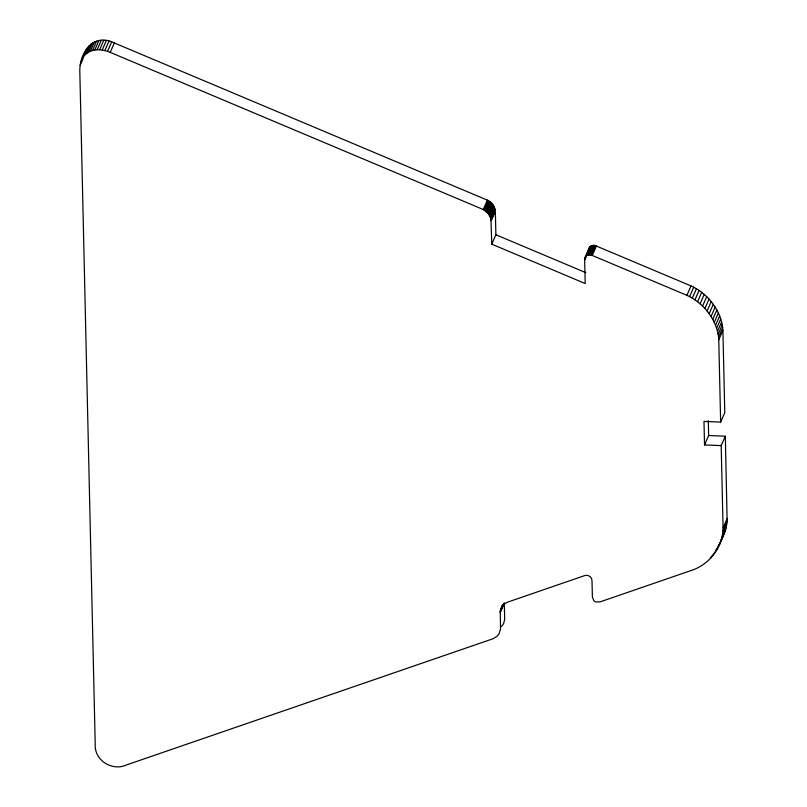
<?xml version="1.0" encoding="UTF-8"?>
<svg xmlns="http://www.w3.org/2000/svg" width="807" height="807" viewBox="0 0 807 807"><rect width="100%" height="100%" fill="white"/><g stroke="black" fill="none" stroke-linecap="round" stroke-linejoin="round"><path stroke-width="1.21" d="M704.521 444.919L708.647 435.518L725.322 436.214L721.186 445.615L704.521 444.919L703.986 421.405L720.651 422.101L718.765 339.797C717.594 320.641 704.158 303.17 686.908 295.322L592.267 255.456C588.918 253.459 584.097 255.88 584.661 260.005L585.196 283.529L491.766 244.158L495.891 234.756L495.306 210.546L492.946 204.736L488.074 200.439L114.352 42.963C94.268 32.623 79.822 51.537 79.802 70.592L95.216 744.125C94.096 760.325 112.123 771.583 126.538 764.935L493.087 638.72L496.89 636.35A14.597 13.346 23.7 0 0 499.271 633.213L500.542 628.935L500.279 611.171L502.509 605.159M501.137 608.296L503.871 604.463L506.998 602.355L584.177 575.754C587.778 574.09 592.288 576.904 592.005 580.959L592.409 597.301L593.851 600.65A4.539 4.146 23.7 0 0 595.778 601.931L600.196 601.84L693.183 569.813C710.231 563.558 723.032 546.208 723.072 527.919L721.186 445.615M719.33 545.007L725.604 529.876L727.147 521.292L725.322 436.214M588.807 249.938C588.696 246.054 593.316 244.279 596.393 246.044L691.034 285.92C708.294 293.768 721.72 311.23 722.901 330.396L724.777 412.7L720.651 422.101M85.562 51.255L80.67 62.926M81.436 60.656L86.541 49.166M82.415 58.568L87.741 47.27M80.145 65.347L82.899 59.082M83.615 56.672L89.143 45.575M85.017 54.987L86.621 53.514L90.747 44.103M86.621 53.514L88.417 52.263L92.543 42.862M88.417 52.263L90.374 51.265L94.5 41.863M90.374 51.265L92.492 50.508L96.618 41.107M92.492 50.508L94.752 50.004L98.878 40.602M94.752 50.004L97.133 49.752L101.258 40.35M97.133 49.752L99.614 49.762L103.75 40.36M99.614 49.762L102.186 50.034L106.322 40.632M102.186 50.034L104.829 50.559L108.955 41.157M104.829 50.559L107.513 51.335L111.638 41.934M107.513 51.335L110.226 52.364L114.352 42.963M491.766 244.158L490.918 218.505L488.306 213.472L483.262 209.527L487.388 200.126M483.938 209.84L488.074 200.439M484.614 210.213L488.749 200.812M485.279 210.647L489.415 201.236M485.935 211.121L490.061 201.72M486.571 211.646L490.696 202.244M487.176 212.221L491.312 202.809M487.761 212.826L491.887 203.425M488.306 213.472L492.441 204.07M488.82 214.137L492.946 204.736M489.294 214.844L493.42 205.432M489.718 215.56L493.844 206.148M490.091 216.286L494.227 206.885M490.424 217.022L494.55 207.621M490.696 217.769L494.822 208.367M490.918 218.505L495.044 209.104M491.08 219.232L495.205 209.83M491.181 219.948L495.306 210.546M491.231 220.644L495.357 211.242M584.883 258.089L589.443 247.598M584.752 258.694L589.746 247.124M584.672 259.34L590.099 246.7M586.366 255.738L590.492 246.337M584.661 260.005L586.951 254.79M586.81 255.426L590.946 246.024M587.304 255.173L591.43 245.772M587.839 254.992L591.965 245.58M588.394 254.861L592.53 245.459M588.999 254.8L593.125 245.399M589.614 254.8L593.74 245.399M590.26 254.871L594.386 245.469M590.916 255.002L595.041 245.6M591.592 255.194L595.717 245.792M592.267 255.456L596.393 246.044M500.592 609.729L502.852 604.463M500.411 610.455L502.7 605.23M500.279 611.171L503.709 603.535M500.209 611.877L503.417 604.564M503.316 605.028L504.234 602.93M500.199 612.574L504.325 603.162L504.668 619.534L503.75 623.115A14.546 13.305 23.7 0 1 502.569 625.153M686.908 295.322L691.034 285.92M689.622 296.583L693.748 287.181M692.325 298.076L696.451 288.674M694.988 299.79L699.114 290.389M697.601 301.707L701.727 292.295M700.133 303.805L704.259 294.404M702.574 306.085L706.7 296.683M704.904 308.516L709.03 299.115M707.093 311.099L711.219 301.687M709.141 313.782L713.267 304.38M711.017 316.576L715.143 307.174M712.722 319.441L716.848 310.039M714.235 322.366L718.361 312.965M715.547 325.322L719.673 315.92M716.646 328.288L720.772 318.886M717.524 331.233L721.65 321.832M718.169 334.159L722.295 324.757M718.583 337.013L722.719 327.612M718.765 339.797L722.901 330.396M723.072 527.919L727.198 518.518M710.614 558.101L711.532 556.013M723.022 530.693L727.147 521.292M712.692 555.71L713.61 553.612M722.729 533.528L726.865 524.126M714.619 553.178L716.455 549.002M722.215 536.393L726.34 526.991M716.374 550.545L719.128 544.271M721.468 539.278L725.604 529.876M717.948 547.812L724.636 532.761M723.455 535.606L720.5 541.144M110.226 52.364L483.262 209.527M495.891 234.756L585.862 272.665M708.304 420.669L708.647 435.518M502.085 625.788A14.546 13.305 23.7 0 1 501.571 626.383"/></g></svg>
